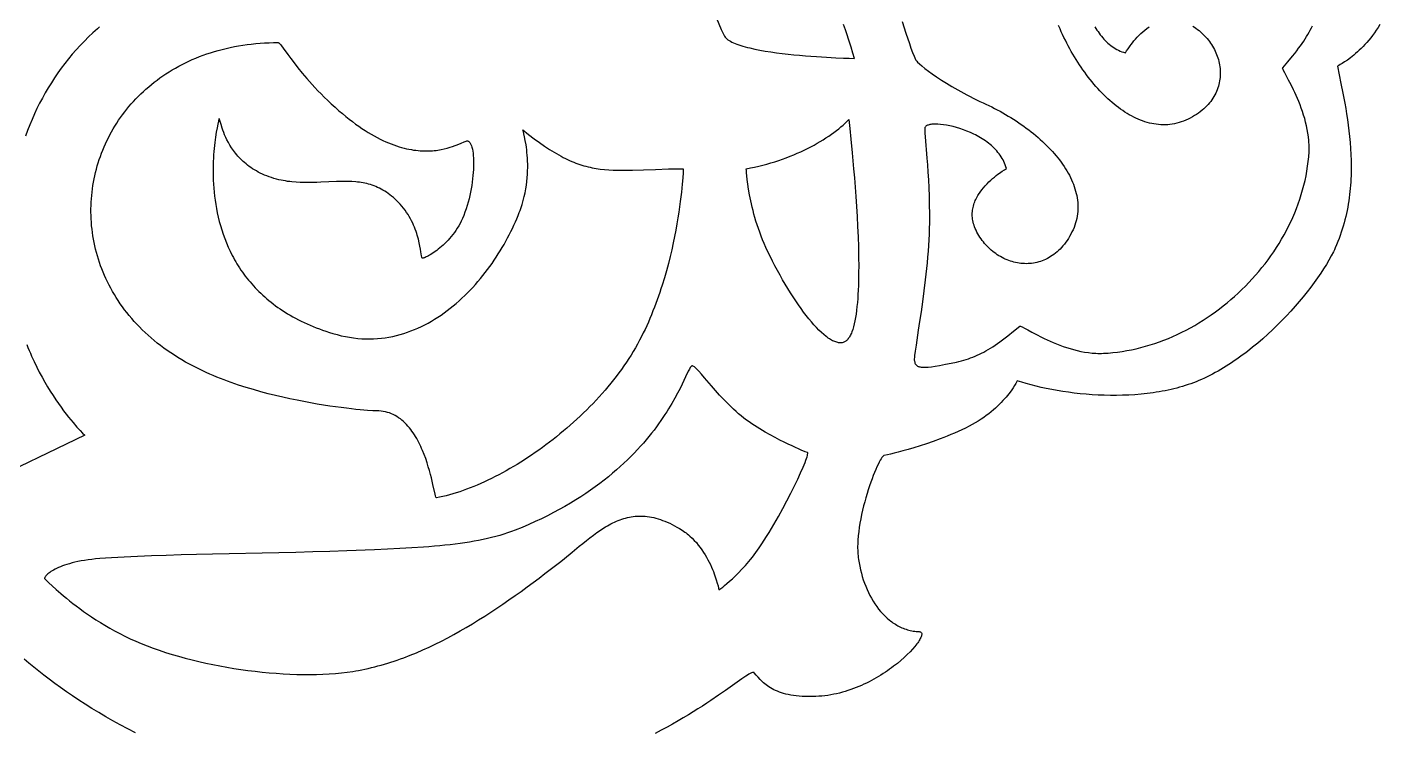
# Model space of a CAD drawing. Extents: x -332 to 348, y -263 to 352.
# Drawn here: x 19.9 to 92.6, y -57.4 to -19.5 of the extents above; entities that cross this region are included whole.
import ezdxf

# ---------------------------------------------------------------- set-up
doc = ezdxf.new("R2010")
doc.units = 0
doc.layers.add('LAYER_1', color=18, linetype='CONTINUOUS')
doc.layers.add('LAYER_2', color=174, linetype='CONTINUOUS')

msp = doc.modelspace()

# ---------------------------------------------------------------- linework, layer by layer
at = {"layer": 'LAYER_1'}
for points in [[(23.825, -19.486), (23.703, -19.591), (23.582, -19.697), (23.463, -19.805), (23.23, -20.024), (23.003, -20.248), (22.781, -20.478), (22.566, -20.712), (22.357, -20.951), (22.153, -21.195), (21.956, -21.444), (21.765, -21.697), (21.58, -21.954), (21.401, -22.216), (21.229, -22.482), (21.062, -22.752), (20.902, -23.026), (20.748, -23.304), (20.6, -23.585), (20.458, -23.87), (20.322, -24.159), (20.193, -24.45), (20.07, -24.745), (19.953, -25.044), (19.842, -25.345)], [(56.959, -19.023), (57.222, -19.622), (57.321, -19.835), (57.363, -19.918), (57.399, -19.984), (57.433, -20.033), (57.474, -20.081), (57.524, -20.127), (57.581, -20.172), (57.645, -20.216), (57.716, -20.259), (57.794, -20.3), (57.879, -20.34), (57.969, -20.379), (58.066, -20.416), (58.168, -20.453), (58.275, -20.488), (58.388, -20.522), (58.505, -20.555), (58.627, -20.587), (58.753, -20.618), (59.017, -20.676), (59.294, -20.73), (59.583, -20.781), (59.881, -20.827), (60.186, -20.87), (60.496, -20.909), (60.809, -20.945), (61.122, -20.978), (61.433, -21.007), (61.74, -21.033), (62.04, -21.057), (62.333, -21.078), (62.883, -21.113), (63.373, -21.139), (63.785, -21.157), (64.101, -21.168), (64.375, -21.176), (64.295, -20.897), (64.198, -20.574), (64.064, -20.15), (63.983, -19.905), (63.894, -19.641), (63.795, -19.36)], [(66.946, -19.194), (67.147, -19.819), (67.33, -20.377), (67.415, -20.627), (67.498, -20.855), (67.578, -21.06), (67.617, -21.153), (67.656, -21.239), (67.671, -21.265), (67.694, -21.296), (67.726, -21.332), (67.765, -21.373), (67.868, -21.469), (68.001, -21.583), (68.161, -21.712), (68.348, -21.854), (68.56, -22.007), (68.794, -22.17), (69.05, -22.339), (69.325, -22.514), (69.618, -22.693), (69.927, -22.873), (70.251, -23.052), (70.417, -23.141), (70.587, -23.228), (70.759, -23.315), (70.934, -23.4), (71.111, -23.484), (71.29, -23.566), (71.444, -23.636), (71.598, -23.709), (71.751, -23.784), (71.903, -23.86), (72.053, -23.939), (72.203, -24.019), (72.351, -24.101), (72.498, -24.185), (72.643, -24.271), (72.786, -24.359), (72.928, -24.448), (73.069, -24.538), (73.207, -24.631), (73.344, -24.725), (73.478, -24.82), (73.611, -24.917), (73.742, -25.015), (73.87, -25.115), (73.996, -25.216), (74.12, -25.318), (74.241, -25.422), (74.36, -25.526), (74.477, -25.632), (74.59, -25.739), (74.701, -25.848), (74.81, -25.957), (74.915, -26.067), (75.017, -26.178), (75.116, -26.291), (75.213, -26.404), (75.306, -26.518), (75.395, -26.632), (75.482, -26.748), (75.564, -26.864), (75.644, -26.981), (75.72, -27.099), (75.792, -27.217), (75.86, -27.336), (75.925, -27.455), (75.985, -27.575), (76.042, -27.696), (76.095, -27.816), (76.143, -27.937), (76.187, -28.059), (76.227, -28.181), (76.263, -28.303), (76.294, -28.425), (76.321, -28.547), (76.343, -28.67), (76.36, -28.792), (76.373, -28.915), (76.38, -29.038), (76.383, -29.161), (76.381, -29.283), (76.373, -29.406), (76.361, -29.528), (76.343, -29.65), (76.32, -29.772), (76.292, -29.894), (76.258, -30.015), (76.219, -30.136), (76.174, -30.257), (76.123, -30.377), (76.066, -30.496), (76.004, -30.617), (75.939, -30.734), (75.872, -30.845), (75.802, -30.952), (75.731, -31.053), (75.657, -31.151), (75.582, -31.243), (75.505, -31.331), (75.426, -31.415), (75.345, -31.494), (75.263, -31.568), (75.179, -31.639), (75.094, -31.704), (75.008, -31.766), (74.92, -31.823), (74.831, -31.876), (74.741, -31.925), (74.651, -31.97), (74.559, -32.01), (74.466, -32.047), (74.373, -32.079), (74.279, -32.108), (74.185, -32.132), (74.09, -32.153), (73.994, -32.17), (73.899, -32.183), (73.803, -32.193), (73.707, -32.198), (73.611, -32.201), (73.514, -32.199), (73.419, -32.194), (73.323, -32.185), (73.227, -32.173), (73.132, -32.158), (73.038, -32.139), (72.943, -32.116), (72.85, -32.091), (72.757, -32.062), (72.665, -32.03), (72.574, -31.995), (72.484, -31.956), (72.395, -31.915), (72.307, -31.87), (72.22, -31.823), (72.135, -31.772), (72.05, -31.719), (71.968, -31.663), (71.887, -31.604), (71.807, -31.542), (71.73, -31.477), (71.654, -31.41), (71.58, -31.34), (71.508, -31.268), (71.438, -31.193), (71.37, -31.115), (71.304, -31.035), (71.241, -30.953), (71.18, -30.868), (71.121, -30.781), (71.066, -30.691), (71.012, -30.6), (70.962, -30.506), (70.914, -30.41), (70.869, -30.312), (70.834, -30.225), (70.803, -30.14), (70.777, -30.055), (70.755, -29.971), (70.738, -29.888), (70.724, -29.805), (70.715, -29.724), (70.71, -29.643), (70.708, -29.563), (70.71, -29.484), (70.715, -29.406), (70.724, -29.329), (70.736, -29.253), (70.751, -29.178), (70.77, -29.104), (70.79, -29.031), (70.814, -28.958), (70.84, -28.887), (70.869, -28.817), (70.9, -28.748), (70.933, -28.68), (70.968, -28.614), (71.005, -28.548), (71.044, -28.484), (71.126, -28.359), (71.214, -28.238), (71.307, -28.123), (71.403, -28.013), (71.501, -27.908), (71.601, -27.809), (71.7, -27.716), (71.799, -27.628), (71.896, -27.547), (71.991, -27.471), (72.081, -27.402), (72.166, -27.34), (72.317, -27.235), (72.435, -27.157), (72.539, -27.092), (72.512, -26.995), (72.481, -26.901), (72.445, -26.809), (72.406, -26.719), (72.362, -26.631), (72.315, -26.546), (72.264, -26.462), (72.209, -26.38), (72.151, -26.3), (72.09, -26.222), (72.026, -26.146), (71.959, -26.072), (71.889, -26), (71.816, -25.93), (71.741, -25.862), (71.664, -25.796), (71.584, -25.732), (71.502, -25.67), (71.419, -25.609), (71.334, -25.551), (71.247, -25.495), (71.159, -25.441), (71.069, -25.389), (70.979, -25.338), (70.887, -25.29), (70.795, -25.244), (70.608, -25.157), (70.42, -25.077), (70.232, -25.006), (70.044, -24.942), (69.859, -24.886), (69.677, -24.838), (69.499, -24.797), (69.327, -24.764), (69.162, -24.738), (69.006, -24.72), (68.858, -24.71), (68.721, -24.707), (68.596, -24.712), (68.538, -24.717), (68.484, -24.724), (68.433, -24.733), (68.385, -24.743), (68.342, -24.756), (68.302, -24.77), (68.267, -24.787), (68.236, -24.805), (68.21, -24.825), (68.188, -24.846), (68.17, -24.87), (68.158, -24.896), (68.153, -24.917), (68.151, -24.95), (68.153, -25.053), (68.162, -25.201), (68.176, -25.393), (68.272, -26.531), (68.299, -26.894), (68.326, -27.284), (68.35, -27.697), (68.372, -28.131), (68.389, -28.582), (68.401, -29.048), (68.407, -29.527), (68.407, -29.77), (68.405, -30.015), (68.399, -30.314), (68.389, -30.616), (68.374, -30.922), (68.356, -31.229), (68.334, -31.538), (68.31, -31.847), (68.282, -32.156), (68.252, -32.464), (68.219, -32.77), (68.185, -33.073), (68.112, -33.668), (68.035, -34.243), (67.957, -34.79), (67.881, -35.304), (67.808, -35.777), (67.685, -36.578), (67.639, -36.892), (67.607, -37.141), (67.597, -37.238), (67.592, -37.317), (67.591, -37.375), (67.596, -37.414), (67.617, -37.5), (67.63, -37.542), (67.648, -37.583), (67.671, -37.622), (67.686, -37.64), (67.704, -37.657), (67.724, -37.673), (67.747, -37.689), (67.773, -37.703), (67.802, -37.716), (67.835, -37.727), (67.873, -37.737), (67.914, -37.746), (67.96, -37.752), (68.01, -37.757), (68.066, -37.761), (68.126, -37.762), (68.192, -37.761), (68.342, -37.752), (68.517, -37.734), (68.719, -37.706), (68.95, -37.667), (69.275, -37.605), (69.577, -37.545), (69.859, -37.482), (69.994, -37.449), (70.125, -37.416), (70.252, -37.38), (70.377, -37.343), (70.499, -37.304), (70.62, -37.262), (70.739, -37.219), (70.856, -37.172), (70.973, -37.122), (71.09, -37.069), (71.206, -37.012), (71.324, -36.951), (71.442, -36.887), (71.562, -36.818), (71.683, -36.744), (71.807, -36.665), (71.933, -36.581), (72.062, -36.492), (72.195, -36.397), (72.332, -36.297), (72.473, -36.19), (72.619, -36.076), (72.927, -35.829), (73.259, -35.552), (73.264, -35.55), (73.273, -35.55), (73.3, -35.557), (73.339, -35.573), (73.389, -35.598), (73.522, -35.668), (73.696, -35.763), (73.907, -35.878), (74.152, -36.008), (74.428, -36.148), (74.577, -36.22), (74.732, -36.293), (74.893, -36.365), (75.06, -36.437), (75.232, -36.507), (75.409, -36.576), (75.59, -36.642), (75.775, -36.704), (75.963, -36.763), (76.155, -36.818), (76.349, -36.867), (76.546, -36.91), (76.744, -36.948), (76.944, -36.978), (77.145, -37), (77.246, -37.008), (77.347, -37.014), (77.448, -37.018), (77.549, -37.02), (77.649, -37.019), (77.75, -37.016), (78.005, -37), (78.259, -36.979), (78.513, -36.95), (78.766, -36.914), (79.019, -36.872), (79.271, -36.824), (79.522, -36.769), (79.772, -36.707), (80.021, -36.64), (80.269, -36.566), (80.515, -36.486), (80.761, -36.401), (81.004, -36.309), (81.246, -36.212), (81.486, -36.109), (81.725, -36.001), (81.961, -35.887), (82.196, -35.768), (82.428, -35.643), (82.658, -35.514), (82.885, -35.379), (83.11, -35.24), (83.332, -35.095), (83.552, -34.946), (83.768, -34.792), (83.982, -34.634), (84.193, -34.471), (84.4, -34.304), (84.604, -34.132), (84.805, -33.956), (85.002, -33.777), (85.196, -33.593), (85.386, -33.405), (85.571, -33.214), (85.753, -33.019), (85.931, -32.82), (86.105, -32.618), (86.274, -32.412), (86.439, -32.204), (86.6, -31.991), (86.755, -31.776), (86.906, -31.558), (87.053, -31.337), (87.194, -31.113), (87.33, -30.887), (87.461, -30.657), (87.586, -30.426), (87.706, -30.192), (87.821, -29.955), (87.93, -29.716), (88.033, -29.476), (88.131, -29.233), (88.222, -28.988), (88.307, -28.742), (88.386, -28.493), (88.459, -28.243), (88.526, -27.992), (88.585, -27.739), (88.639, -27.485), (88.685, -27.229), (88.725, -26.972), (88.757, -26.715), (88.783, -26.456), (88.801, -26.196), (88.805, -26.096), (88.807, -25.995), (88.807, -25.894), (88.804, -25.793), (88.799, -25.692), (88.792, -25.591), (88.772, -25.39), (88.744, -25.19), (88.709, -24.991), (88.667, -24.794), (88.62, -24.599), (88.568, -24.407), (88.511, -24.218), (88.45, -24.032), (88.386, -23.85), (88.32, -23.673), (88.251, -23.5), (88.181, -23.333), (88.111, -23.171), (88.04, -23.015), (87.969, -22.866), (87.833, -22.588), (87.705, -22.341), (87.593, -22.128), (87.499, -21.954), (87.431, -21.82), (87.407, -21.769), (87.391, -21.73), (87.384, -21.703), (87.384, -21.695), (87.387, -21.689), (87.667, -21.36), (87.917, -21.055), (88.033, -20.911), (88.141, -20.771), (88.243, -20.635), (88.34, -20.503), (88.43, -20.375), (88.516, -20.249), (88.596, -20.127), (88.671, -20.006), (88.741, -19.887), (88.807, -19.77), (88.869, -19.653), (88.927, -19.537), (88.981, -19.421)], [(82.55, -19.443), (82.639, -19.5), (82.725, -19.56), (82.809, -19.621), (82.891, -19.686), (82.97, -19.752), (83.047, -19.821), (83.121, -19.892), (83.193, -19.965), (83.262, -20.039), (83.329, -20.116), (83.392, -20.194), (83.453, -20.275), (83.511, -20.356), (83.567, -20.439), (83.619, -20.524), (83.669, -20.61), (83.715, -20.697), (83.759, -20.786), (83.799, -20.875), (83.837, -20.966), (83.871, -21.058), (83.902, -21.15), (83.93, -21.243), (83.954, -21.337), (83.976, -21.431), (83.994, -21.526), (84.008, -21.621), (84.019, -21.717), (84.027, -21.813), (84.031, -21.909), (84.031, -22.005), (84.028, -22.101), (84.021, -22.197), (84.011, -22.292), (83.997, -22.388), (83.979, -22.483), (83.957, -22.578), (83.931, -22.672), (83.902, -22.766), (83.868, -22.859), (83.831, -22.951), (83.789, -23.042), (83.743, -23.132), (83.694, -23.222), (83.64, -23.31), (83.582, -23.397), (83.519, -23.483), (83.452, -23.567), (83.381, -23.65), (83.306, -23.731), (83.226, -23.811), (83.142, -23.889), (83.053, -23.965), (82.959, -24.04), (82.861, -24.112), (82.759, -24.182), (82.651, -24.251), (82.539, -24.317), (82.422, -24.38), (82.301, -24.442), (82.18, -24.497), (82.06, -24.546), (81.939, -24.59), (81.817, -24.628), (81.696, -24.661), (81.574, -24.688), (81.451, -24.709), (81.329, -24.726), (81.207, -24.737), (81.084, -24.743), (80.961, -24.744), (80.839, -24.74), (80.716, -24.731), (80.594, -24.717), (80.471, -24.698), (80.349, -24.675), (80.227, -24.647), (80.105, -24.614), (79.983, -24.577), (79.862, -24.536), (79.741, -24.49), (79.62, -24.441), (79.5, -24.387), (79.38, -24.329), (79.261, -24.267), (79.143, -24.201), (79.024, -24.131), (78.907, -24.058), (78.79, -23.981), (78.674, -23.9), (78.559, -23.816), (78.444, -23.728), (78.33, -23.637), (78.217, -23.543), (78.105, -23.446), (77.994, -23.345), (77.884, -23.242), (77.775, -23.135), (77.667, -23.026), (77.56, -22.914), (77.454, -22.799), (77.349, -22.681), (77.246, -22.561), (77.144, -22.439), (77.043, -22.314), (76.943, -22.187), (76.845, -22.057), (76.748, -21.925), (76.653, -21.792), (76.559, -21.656), (76.467, -21.518), (76.376, -21.379), (76.287, -21.238), (76.199, -21.095), (76.113, -20.95), (76.029, -20.804), (75.947, -20.656), (75.866, -20.507), (75.787, -20.357), (75.711, -20.206), (75.636, -20.053), (75.563, -19.9), (75.492, -19.745), (75.423, -19.59), (75.343, -19.41)], [(77.299, -19.479), (77.352, -19.568), (77.408, -19.655), (77.465, -19.741), (77.524, -19.825), (77.585, -19.907), (77.648, -19.988), (77.714, -20.066), (77.781, -20.141), (77.85, -20.215), (77.921, -20.286), (77.994, -20.354), (78.07, -20.419), (78.147, -20.481), (78.226, -20.54), (78.308, -20.595), (78.391, -20.647), (78.476, -20.695), (78.564, -20.74), (78.654, -20.781), (78.745, -20.817), (78.839, -20.849), (78.934, -20.877), (79.001, -20.774), (79.08, -20.657), (79.186, -20.507), (79.25, -20.422), (79.32, -20.333), (79.396, -20.24), (79.479, -20.143), (79.567, -20.045), (79.662, -19.947), (79.762, -19.848), (79.868, -19.751), (79.979, -19.657), (80.095, -19.565), (80.217, -19.479)], [(19.912, -36.543), (19.973, -36.702), (20.036, -36.858), (20.101, -37.013), (20.166, -37.165), (20.301, -37.463), (20.441, -37.752), (20.583, -38.032), (20.728, -38.303), (20.876, -38.564), (21.024, -38.814), (21.172, -39.055), (21.32, -39.286), (21.467, -39.506), (21.611, -39.715), (21.753, -39.913), (21.891, -40.1), (22.025, -40.276), (22.154, -40.44), (22.277, -40.592), (22.394, -40.732), (22.603, -40.975), (22.777, -41.167), (22.909, -41.306), (23.022, -41.419), (17.519, -44.054)]]:
    msp.add_lwpolyline(points, dxfattribs=at)
for points in [[(55.182, -27.105), (55.171, -27.323), (55.153, -27.583), (55.124, -27.932), (55.081, -28.363), (55.054, -28.606), (55.022, -28.867), (54.985, -29.144), (54.943, -29.436), (54.895, -29.742), (54.842, -30.061), (54.782, -30.393), (54.716, -30.735), (54.644, -31.088), (54.564, -31.449), (54.477, -31.819), (54.382, -32.196), (54.279, -32.578), (54.168, -32.966), (54.048, -33.357), (53.984, -33.554), (53.918, -33.751), (53.85, -33.949), (53.78, -34.147), (53.707, -34.345), (53.632, -34.544), (53.554, -34.742), (53.474, -34.94), (53.391, -35.138), (53.305, -35.335), (53.217, -35.532), (53.126, -35.728), (53.032, -35.924), (52.936, -36.118), (52.833, -36.317), (52.725, -36.516), (52.613, -36.714), (52.497, -36.91), (52.377, -37.106), (52.254, -37.301), (52.126, -37.494), (51.994, -37.686), (51.859, -37.877), (51.721, -38.067), (51.579, -38.255), (51.433, -38.441), (51.285, -38.627), (51.133, -38.81), (50.979, -38.992), (50.821, -39.173), (50.661, -39.351), (50.498, -39.528), (50.332, -39.703), (50.164, -39.877), (49.994, -40.048), (49.821, -40.217), (49.646, -40.384), (49.47, -40.549), (49.291, -40.712), (49.11, -40.873), (48.928, -41.031), (48.744, -41.187), (48.558, -41.341), (48.371, -41.492), (48.183, -41.641), (47.994, -41.787), (47.803, -41.931), (47.611, -42.071), (47.419, -42.21), (47.226, -42.345), (47.032, -42.478), (46.837, -42.607), (46.642, -42.734), (46.447, -42.858), (46.251, -42.978), (46.055, -43.096), (45.859, -43.21), (45.663, -43.321), (45.467, -43.429), (45.272, -43.534), (45.077, -43.635), (44.882, -43.732), (44.688, -43.827), (44.495, -43.917), (44.302, -44.004), (44.11, -44.088), (43.92, -44.167), (43.73, -44.243), (43.541, -44.315), (43.354, -44.383), (43.168, -44.447), (42.984, -44.507), (42.801, -44.563), (42.62, -44.615), (42.441, -44.663), (42.264, -44.707), (42.089, -44.746), (41.916, -44.781), (41.909, -44.779), (41.902, -44.77), (41.886, -44.733), (41.869, -44.671), (41.848, -44.588), (41.732, -44.061), (41.648, -43.708), (41.599, -43.515), (41.543, -43.313), (41.482, -43.104), (41.415, -42.89), (41.341, -42.672), (41.26, -42.452), (41.171, -42.233), (41.124, -42.123), (41.075, -42.015), (41.024, -41.907), (40.971, -41.8), (40.915, -41.695), (40.858, -41.591), (40.798, -41.488), (40.736, -41.388), (40.671, -41.29), (40.605, -41.194), (40.535, -41.101), (40.464, -41.01), (40.39, -40.923), (40.313, -40.839), (40.234, -40.758), (40.152, -40.68), (40.067, -40.607), (39.98, -40.538), (39.89, -40.473), (39.797, -40.413), (39.701, -40.357), (39.602, -40.306), (39.501, -40.26), (39.396, -40.22), (39.288, -40.186), (39.177, -40.157), (39.063, -40.134), (38.946, -40.118), (38.826, -40.107), (38.702, -40.104), (38.62, -40.103), (38.51, -40.098), (38.214, -40.079), (37.823, -40.046), (37.595, -40.024), (37.348, -39.997), (37.082, -39.966), (36.798, -39.931), (36.498, -39.891), (36.183, -39.845), (35.855, -39.795), (35.514, -39.739), (35.162, -39.678), (34.8, -39.611), (34.429, -39.538), (34.05, -39.459), (33.665, -39.373), (33.275, -39.282), (32.881, -39.183), (32.485, -39.077), (32.087, -38.965), (31.689, -38.845), (31.293, -38.718), (31.095, -38.651), (30.898, -38.583), (30.702, -38.512), (30.507, -38.44), (30.314, -38.365), (30.121, -38.289), (29.93, -38.21), (29.741, -38.13), (29.554, -38.047), (29.368, -37.962), (29.185, -37.875), (29.004, -37.786), (28.825, -37.694), (28.649, -37.6), (28.44, -37.484), (28.235, -37.365), (28.034, -37.244), (27.838, -37.119), (27.647, -36.993), (27.459, -36.864), (27.276, -36.732), (27.098, -36.598), (26.923, -36.462), (26.753, -36.324), (26.588, -36.183), (26.426, -36.041), (26.269, -35.896), (26.117, -35.749), (25.968, -35.601), (25.824, -35.45), (25.684, -35.298), (25.549, -35.144), (25.417, -34.988), (25.29, -34.831), (25.167, -34.672), (25.048, -34.511), (24.933, -34.349), (24.823, -34.185), (24.716, -34.02), (24.614, -33.854), (24.516, -33.687), (24.422, -33.518), (24.332, -33.348), (24.246, -33.178), (24.164, -33.006), (24.086, -32.833), (24.012, -32.659), (23.942, -32.484), (23.877, -32.309), (23.815, -32.133), (23.757, -31.956), (23.703, -31.778), (23.653, -31.6), (23.607, -31.421), (23.565, -31.242), (23.527, -31.063), (23.493, -30.883), (23.463, -30.703), (23.436, -30.522), (23.414, -30.342), (23.395, -30.161), (23.38, -29.98), (23.369, -29.8), (23.362, -29.619), (23.358, -29.438), (23.358, -29.258), (23.362, -29.078), (23.37, -28.898), (23.382, -28.718), (23.397, -28.539), (23.416, -28.36), (23.439, -28.182), (23.465, -28.004), (23.495, -27.827), (23.529, -27.65), (23.566, -27.475), (23.607, -27.3), (23.652, -27.126), (23.7, -26.952), (23.752, -26.78), (23.807, -26.609), (23.866, -26.439), (23.928, -26.27), (23.994, -26.102), (24.064, -25.935), (24.137, -25.77), (24.214, -25.606), (24.294, -25.443), (24.377, -25.282), (24.464, -25.123), (24.555, -24.965), (24.648, -24.808), (24.746, -24.653), (24.846, -24.501), (24.95, -24.349), (25.058, -24.2), (25.169, -24.053), (25.283, -23.907), (25.4, -23.764), (25.521, -23.623), (25.645, -23.484), (25.773, -23.347), (25.904, -23.212), (26.038, -23.08), (26.175, -22.95), (26.315, -22.822), (26.459, -22.697), (26.606, -22.575), (26.756, -22.455), (26.91, -22.338), (27.066, -22.223), (27.226, -22.112), (27.389, -22.003), (27.555, -21.897), (27.724, -21.794), (27.896, -21.693), (28.071, -21.596), (28.25, -21.502), (28.431, -21.412), (28.616, -21.324), (28.803, -21.24), (28.994, -21.159), (29.187, -21.081), (29.384, -21.007), (29.584, -20.937), (29.786, -20.87), (29.992, -20.806), (30.2, -20.747), (30.412, -20.691), (30.626, -20.639), (30.844, -20.59), (31.064, -20.546), (31.287, -20.505), (31.513, -20.469), (31.742, -20.437), (31.973, -20.408), (32.208, -20.384), (32.445, -20.364), (32.685, -20.349), (32.928, -20.338), (33.174, -20.331), (33.422, -20.329), (33.432, -20.33), (33.442, -20.334), (33.466, -20.348), (33.493, -20.372), (33.524, -20.405), (33.56, -20.447), (33.6, -20.497), (33.693, -20.622), (33.939, -20.965), (34.095, -21.178), (34.273, -21.417), (34.475, -21.678), (34.703, -21.961), (34.827, -22.109), (34.958, -22.262), (35.096, -22.42), (35.241, -22.581), (35.393, -22.746), (35.553, -22.915), (35.721, -23.087), (35.896, -23.261), (36.08, -23.439), (36.271, -23.619), (36.471, -23.801), (36.679, -23.986), (36.864, -24.143), (37.045, -24.294), (37.225, -24.437), (37.402, -24.573), (37.577, -24.702), (37.749, -24.825), (37.919, -24.941), (38.087, -25.05), (38.253, -25.153), (38.416, -25.251), (38.576, -25.342), (38.734, -25.427), (38.89, -25.507), (39.044, -25.581), (39.195, -25.65), (39.343, -25.714), (39.49, -25.772), (39.633, -25.826), (39.775, -25.875), (39.914, -25.919), (40.05, -25.959), (40.184, -25.994), (40.316, -26.026), (40.445, -26.053), (40.572, -26.077), (40.696, -26.097), (40.817, -26.113), (40.937, -26.126), (41.053, -26.136), (41.168, -26.143), (41.279, -26.146), (41.389, -26.147), (41.495, -26.146), (41.599, -26.141), (41.701, -26.135), (41.8, -26.126), (41.897, -26.116), (41.991, -26.103), (42.171, -26.073), (42.341, -26.037), (42.501, -25.997), (42.651, -25.953), (42.79, -25.908), (42.918, -25.862), (43.036, -25.816), (43.241, -25.73), (43.403, -25.66), (43.467, -25.634), (43.522, -25.616), (43.546, -25.611), (43.57, -25.61), (43.593, -25.612), (43.616, -25.618), (43.637, -25.628), (43.658, -25.642), (43.679, -25.658), (43.698, -25.679), (43.717, -25.702), (43.734, -25.729), (43.751, -25.759), (43.768, -25.792), (43.798, -25.867), (43.824, -25.953), (43.848, -26.05), (43.868, -26.157), (43.884, -26.274), (43.897, -26.399), (43.906, -26.533), (43.912, -26.674), (43.914, -26.822), (43.912, -26.976), (43.906, -27.136), (43.896, -27.301), (43.883, -27.47), (43.865, -27.643), (43.843, -27.819), (43.817, -27.998), (43.787, -28.178), (43.753, -28.36), (43.714, -28.542), (43.671, -28.724), (43.623, -28.905), (43.571, -29.085), (43.514, -29.263), (43.453, -29.439), (43.387, -29.611), (43.316, -29.779), (43.253, -29.914), (43.186, -30.046), (43.115, -30.173), (43.04, -30.296), (42.963, -30.414), (42.882, -30.528), (42.799, -30.638), (42.715, -30.744), (42.629, -30.845), (42.541, -30.941), (42.453, -31.034), (42.365, -31.121), (42.277, -31.205), (42.189, -31.283), (42.102, -31.358), (42.017, -31.427), (41.933, -31.492), (41.851, -31.552), (41.772, -31.608), (41.696, -31.659), (41.623, -31.705), (41.553, -31.746), (41.488, -31.783), (41.427, -31.815), (41.371, -31.842), (41.321, -31.864), (41.276, -31.881), (41.237, -31.893), (41.204, -31.901), (41.179, -31.903), (41.161, -31.9), (41.154, -31.897), (41.15, -31.893), (41.141, -31.875), (41.133, -31.85), (41.117, -31.778), (41.081, -31.559), (41.057, -31.416), (41.028, -31.255), (40.992, -31.077), (40.947, -30.884), (40.92, -30.783), (40.891, -30.679), (40.858, -30.573), (40.823, -30.465), (40.783, -30.355), (40.74, -30.244), (40.694, -30.131), (40.643, -30.018), (40.587, -29.903), (40.528, -29.789), (40.463, -29.674), (40.394, -29.559), (40.319, -29.446), (40.239, -29.332), (40.154, -29.22), (40.062, -29.11), (39.972, -29.007), (39.881, -28.91), (39.79, -28.818), (39.698, -28.73), (39.606, -28.648), (39.513, -28.57), (39.421, -28.497), (39.327, -28.428), (39.234, -28.364), (39.14, -28.304), (39.046, -28.248), (38.951, -28.195), (38.856, -28.147), (38.76, -28.102), (38.664, -28.061), (38.568, -28.024), (38.471, -27.989), (38.374, -27.958), (38.277, -27.93), (38.179, -27.904), (38.081, -27.882), (37.982, -27.862), (37.883, -27.845), (37.783, -27.83), (37.684, -27.817), (37.583, -27.806), (37.382, -27.791), (37.178, -27.782), (36.973, -27.78), (36.766, -27.782), (36.558, -27.788), (36.136, -27.807), (35.708, -27.829), (35.491, -27.839), (35.272, -27.846), (35.052, -27.85), (34.83, -27.849), (34.606, -27.842), (34.38, -27.829), (34.153, -27.809), (34.039, -27.795), (33.924, -27.78), (33.808, -27.761), (33.693, -27.741), (33.577, -27.717), (33.46, -27.691), (33.32, -27.656), (33.185, -27.618), (33.053, -27.577), (32.926, -27.533), (32.803, -27.487), (32.683, -27.439), (32.568, -27.388), (32.456, -27.334), (32.348, -27.279), (32.244, -27.222), (32.143, -27.162), (32.045, -27.101), (31.952, -27.039), (31.861, -26.975), (31.774, -26.909), (31.69, -26.842), (31.61, -26.774), (31.532, -26.705), (31.458, -26.635), (31.386, -26.564), (31.318, -26.493), (31.252, -26.421), (31.189, -26.348), (31.129, -26.275), (31.072, -26.202), (31.017, -26.129), (30.915, -25.983), (30.823, -25.837), (30.74, -25.694), (30.666, -25.553), (30.6, -25.416), (30.541, -25.284), (30.49, -25.158), (30.445, -25.038), (30.406, -24.926), (30.345, -24.729), (30.271, -24.466), (30.261, -24.434), (30.252, -24.417), (30.248, -24.414), (30.244, -24.415), (30.237, -24.431), (30.207, -24.555), (30.171, -24.716), (30.131, -24.913), (30.09, -25.144), (30.049, -25.406), (30.011, -25.698), (29.993, -25.853), (29.977, -26.015), (29.962, -26.184), (29.95, -26.358), (29.939, -26.537), (29.93, -26.722), (29.925, -26.912), (29.922, -27.106), (29.922, -27.305), (29.925, -27.508), (29.932, -27.715), (29.943, -27.925), (29.958, -28.139), (29.977, -28.355), (30.001, -28.574), (30.029, -28.796), (30.063, -29.019), (30.102, -29.245), (30.146, -29.472), (30.197, -29.7), (30.253, -29.929), (30.316, -30.159), (30.385, -30.389), (30.461, -30.62), (30.544, -30.85), (30.634, -31.079), (30.732, -31.308), (30.838, -31.536), (30.951, -31.763), (31.011, -31.875), (31.073, -31.988), (31.137, -32.099), (31.204, -32.211), (31.272, -32.321), (31.343, -32.432), (31.416, -32.541), (31.491, -32.65), (31.569, -32.758), (31.649, -32.866), (31.731, -32.972), (31.816, -33.078), (31.903, -33.183), (31.993, -33.287), (32.085, -33.391), (32.179, -33.493), (32.277, -33.594), (32.377, -33.695), (32.479, -33.794), (32.584, -33.892), (32.692, -33.989), (32.802, -34.085), (32.916, -34.18), (33.032, -34.273), (33.151, -34.366), (33.272, -34.457), (33.397, -34.546), (33.524, -34.635), (33.655, -34.721), (33.788, -34.807), (33.925, -34.891), (34.064, -34.973), (34.207, -35.054), (34.352, -35.133), (34.501, -35.211), (34.653, -35.287), (34.808, -35.361), (34.966, -35.434), (35.127, -35.505), (35.292, -35.574), (35.46, -35.641), (35.632, -35.707), (35.806, -35.77), (35.985, -35.831), (36.166, -35.891), (36.351, -35.949), (36.578, -36.013), (36.803, -36.069), (37.027, -36.117), (37.249, -36.157), (37.469, -36.189), (37.688, -36.213), (37.905, -36.229), (38.119, -36.238), (38.333, -36.24), (38.544, -36.234), (38.753, -36.222), (38.961, -36.202), (39.167, -36.176), (39.37, -36.143), (39.572, -36.104), (39.771, -36.058), (39.969, -36.006), (40.164, -35.948), (40.358, -35.885), (40.549, -35.816), (40.738, -35.741), (40.925, -35.661), (41.109, -35.575), (41.292, -35.485), (41.472, -35.39), (41.649, -35.289), (41.824, -35.185), (41.997, -35.076), (42.168, -34.962), (42.336, -34.844), (42.501, -34.723), (42.664, -34.597), (42.825, -34.468), (42.983, -34.335), (43.138, -34.199), (43.291, -34.059), (43.441, -33.917), (43.588, -33.771), (43.732, -33.623), (43.874, -33.472), (44.013, -33.319), (44.149, -33.163), (44.283, -33.005), (44.413, -32.845), (44.541, -32.683), (44.666, -32.519), (44.787, -32.354), (44.906, -32.187), (45.021, -32.02), (45.134, -31.851), (45.244, -31.681), (45.35, -31.51), (45.453, -31.338), (45.553, -31.166), (45.65, -30.994), (45.744, -30.821), (45.834, -30.648), (45.921, -30.476), (46.005, -30.304), (46.085, -30.132), (46.162, -29.96), (46.235, -29.789), (46.305, -29.62), (46.372, -29.451), (46.412, -29.343), (46.45, -29.235), (46.52, -29.022), (46.581, -28.809), (46.634, -28.599), (46.68, -28.392), (46.718, -28.187), (46.75, -27.985), (46.775, -27.787), (46.795, -27.593), (46.808, -27.403), (46.817, -27.218), (46.821, -27.037), (46.821, -26.862), (46.817, -26.693), (46.809, -26.529), (46.798, -26.372), (46.785, -26.222), (46.77, -26.079), (46.753, -25.943), (46.734, -25.815), (46.695, -25.584), (46.655, -25.389), (46.619, -25.232), (46.589, -25.116), (46.56, -25.02), (46.873, -25.264), (47.172, -25.49), (47.458, -25.697), (47.731, -25.888), (47.994, -26.061), (48.122, -26.142), (48.247, -26.219), (48.371, -26.293), (48.492, -26.362), (48.612, -26.428), (48.729, -26.491), (48.846, -26.55), (48.961, -26.606), (49.074, -26.658), (49.187, -26.708), (49.298, -26.754), (49.409, -26.798), (49.519, -26.838), (49.628, -26.876), (49.737, -26.911), (49.846, -26.943), (49.954, -26.973), (50.063, -27), (50.171, -27.026), (50.28, -27.048), (50.39, -27.069), (50.5, -27.087), (50.611, -27.104), (50.722, -27.119), (50.949, -27.142), (51.18, -27.16), (51.418, -27.171), (51.663, -27.177), (51.917, -27.179), (52.181, -27.177), (52.456, -27.172), (53.042, -27.155), (53.686, -27.135), (54.396, -27.116), (54.779, -27.109)], [(64.068, -24.459), (64.124, -24.948), (64.184, -25.511), (64.256, -26.243), (64.335, -27.111), (64.375, -27.586), (64.415, -28.084), (64.452, -28.599), (64.488, -29.128), (64.52, -29.667), (64.548, -30.212), (64.571, -30.759), (64.589, -31.303), (64.601, -31.841), (64.605, -32.369), (64.604, -32.627), (64.601, -32.882), (64.596, -33.132), (64.589, -33.377), (64.579, -33.616), (64.567, -33.849), (64.552, -34.076), (64.535, -34.295), (64.514, -34.507), (64.491, -34.71), (64.465, -34.905), (64.436, -35.091), (64.403, -35.267), (64.367, -35.432), (64.328, -35.588), (64.286, -35.732), (64.24, -35.864), (64.215, -35.925), (64.19, -35.984), (64.163, -36.039), (64.136, -36.091), (64.108, -36.14), (64.079, -36.185), (64.048, -36.227), (64.017, -36.266), (63.985, -36.301), (63.951, -36.332), (63.917, -36.36), (63.882, -36.383), (63.845, -36.403), (63.807, -36.42), (63.764, -36.434), (63.719, -36.444), (63.673, -36.45), (63.626, -36.452), (63.577, -36.45), (63.528, -36.445), (63.477, -36.436), (63.425, -36.423), (63.372, -36.407), (63.318, -36.387), (63.263, -36.363), (63.207, -36.337), (63.15, -36.306), (63.092, -36.273), (63.033, -36.236), (62.973, -36.196), (62.913, -36.153), (62.852, -36.107), (62.727, -36.005), (62.599, -35.891), (62.469, -35.766), (62.337, -35.63), (62.203, -35.484), (62.066, -35.327), (61.928, -35.161), (61.789, -34.985), (61.649, -34.801), (61.508, -34.608), (61.367, -34.408), (61.225, -34.2), (61.083, -33.984), (60.941, -33.762), (60.8, -33.534), (60.659, -33.3), (60.519, -33.061), (60.381, -32.817), (60.244, -32.568), (60.108, -32.315), (59.975, -32.059), (59.843, -31.799), (59.715, -31.536), (59.618, -31.331), (59.527, -31.126), (59.442, -30.921), (59.361, -30.718), (59.286, -30.515), (59.215, -30.315), (59.15, -30.116), (59.088, -29.92), (59.031, -29.728), (58.979, -29.538), (58.93, -29.353), (58.885, -29.171), (58.844, -28.995), (58.807, -28.824), (58.773, -28.658), (58.742, -28.498), (58.69, -28.198), (58.649, -27.927), (58.618, -27.689), (58.595, -27.486), (58.579, -27.322), (58.57, -27.201), (58.564, -27.101), (58.79, -27.059), (59.014, -27.014), (59.236, -26.964), (59.455, -26.91), (59.673, -26.852), (59.887, -26.791), (60.099, -26.726), (60.308, -26.658), (60.515, -26.587), (60.718, -26.513), (60.917, -26.436), (61.113, -26.356), (61.306, -26.274), (61.494, -26.19), (61.679, -26.103), (61.86, -26.014), (62.036, -25.924), (62.208, -25.832), (62.376, -25.738), (62.539, -25.643), (62.696, -25.547), (62.849, -25.45), (62.997, -25.352), (63.139, -25.253), (63.276, -25.154), (63.408, -25.054), (63.533, -24.955), (63.653, -24.855), (63.766, -24.755), (63.873, -24.656), (63.974, -24.557)], [(57.097, -49.721), (57.15, -49.682), (57.299, -49.568), (57.404, -49.483), (57.527, -49.381), (57.665, -49.261), (57.817, -49.124), (57.98, -48.97), (58.153, -48.8), (58.332, -48.614), (58.517, -48.412), (58.61, -48.305), (58.705, -48.194), (58.799, -48.08), (58.893, -47.962), (58.987, -47.84), (59.081, -47.715), (59.173, -47.586), (59.265, -47.454), (59.398, -47.255), (59.53, -47.052), (59.661, -46.846), (59.791, -46.636), (59.919, -46.425), (60.046, -46.211), (60.17, -45.997), (60.293, -45.782), (60.53, -45.355), (60.754, -44.935), (60.964, -44.528), (61.157, -44.139), (61.332, -43.773), (61.486, -43.437), (61.617, -43.136), (61.673, -43), (61.723, -42.875), (61.766, -42.761), (61.801, -42.659), (61.83, -42.57), (61.851, -42.495), (61.864, -42.433), (61.868, -42.387), (61.868, -42.369), (61.865, -42.356), (61.86, -42.346), (61.853, -42.341), (61.739, -42.298), (61.52, -42.21), (61.375, -42.149), (61.209, -42.077), (61.023, -41.993), (60.818, -41.898), (60.597, -41.791), (60.361, -41.672), (60.112, -41.541), (59.851, -41.398), (59.58, -41.242), (59.301, -41.075), (59.015, -40.894), (58.87, -40.8), (58.724, -40.702), (58.579, -40.599), (58.435, -40.492), (58.294, -40.38), (58.155, -40.264), (58.018, -40.144), (57.883, -40.022), (57.751, -39.897), (57.622, -39.771), (57.495, -39.643), (57.372, -39.515), (57.134, -39.259), (56.909, -39.007), (56.699, -38.765), (56.324, -38.324), (56.161, -38.136), (56.017, -37.974), (55.952, -37.905), (55.891, -37.844), (55.836, -37.792), (55.786, -37.75), (55.741, -37.718), (55.701, -37.697), (55.684, -37.69), (55.667, -37.687), (55.652, -37.686), (55.639, -37.689), (55.621, -37.698), (55.602, -37.715), (55.582, -37.74), (55.56, -37.772), (55.51, -37.858), (55.452, -37.972), (55.309, -38.276), (55.12, -38.674), (55.006, -38.904), (54.877, -39.153), (54.732, -39.419), (54.571, -39.702), (54.484, -39.849), (54.392, -39.999), (54.295, -40.153), (54.194, -40.31), (54.088, -40.469), (53.976, -40.632), (53.859, -40.797), (53.737, -40.964), (53.609, -41.134), (53.475, -41.306), (53.336, -41.48), (53.191, -41.655), (53.039, -41.832), (52.882, -42.01), (52.718, -42.189), (52.547, -42.369), (52.37, -42.55), (52.186, -42.732), (51.995, -42.914), (51.797, -43.096), (51.592, -43.278), (51.38, -43.461), (51.16, -43.642), (50.933, -43.824), (50.698, -44.005), (50.455, -44.184), (50.204, -44.363), (49.945, -44.541), (49.677, -44.717), (49.401, -44.892), (49.117, -45.065), (48.824, -45.236), (48.522, -45.405), (48.212, -45.572), (47.892, -45.736), (47.563, -45.898), (47.224, -46.056), (46.876, -46.212), (46.519, -46.365), (46.151, -46.514), (45.951, -46.591), (45.746, -46.663), (45.536, -46.732), (45.323, -46.796), (45.105, -46.857), (44.882, -46.915), (44.655, -46.969), (44.423, -47.019), (44.186, -47.067), (43.944, -47.111), (43.696, -47.153), (43.444, -47.192), (43.186, -47.228), (42.923, -47.262), (42.654, -47.294), (42.379, -47.323), (42.098, -47.351), (41.812, -47.376), (41.519, -47.4), (41.221, -47.423), (40.604, -47.463), (39.961, -47.499), (39.292, -47.532), (38.594, -47.562), (37.112, -47.621), (36.199, -47.653), (35.283, -47.681), (34.367, -47.706), (33.453, -47.728), (29.888, -47.802), (29.035, -47.821), (28.203, -47.842), (27.395, -47.865), (26.614, -47.891), (25.865, -47.921), (25.149, -47.955), (24.469, -47.995), (24.144, -48.017), (23.83, -48.041), (23.61, -48.061), (23.401, -48.083), (23.202, -48.109), (23.012, -48.138), (22.832, -48.169), (22.661, -48.202), (22.5, -48.237), (22.348, -48.274), (22.204, -48.313), (22.069, -48.353), (21.942, -48.395), (21.823, -48.437), (21.713, -48.48), (21.61, -48.523), (21.515, -48.567), (21.427, -48.61), (21.347, -48.653), (21.274, -48.696), (21.207, -48.738), (21.147, -48.78), (21.093, -48.82), (21.046, -48.858), (21.005, -48.895), (20.969, -48.931), (20.94, -48.964), (20.915, -48.995), (20.896, -49.023), (20.883, -49.048), (20.874, -49.071), (20.869, -49.09), (20.869, -49.106), (20.874, -49.118), (20.974, -49.221), (21.096, -49.342), (21.266, -49.503), (21.48, -49.698), (21.737, -49.923), (21.882, -50.046), (22.037, -50.174), (22.202, -50.307), (22.377, -50.444), (22.561, -50.585), (22.756, -50.729), (22.959, -50.875), (23.172, -51.024), (23.394, -51.174), (23.624, -51.324), (23.863, -51.474), (24.111, -51.624), (24.366, -51.773), (24.63, -51.919), (24.902, -52.063), (25.181, -52.205), (25.468, -52.342), (25.762, -52.475), (26.063, -52.603), (26.371, -52.726), (26.696, -52.847), (27.029, -52.963), (27.369, -53.076), (27.716, -53.183), (28.068, -53.286), (28.426, -53.385), (28.789, -53.478), (29.155, -53.567), (29.526, -53.651), (29.9, -53.73), (30.276, -53.803), (30.654, -53.872), (31.033, -53.935), (31.413, -53.993), (31.793, -54.046), (32.173, -54.093), (32.552, -54.135), (32.93, -54.171), (33.305, -54.201), (33.677, -54.226), (34.047, -54.245), (34.412, -54.257), (34.773, -54.264), (35.129, -54.265), (35.479, -54.26), (35.824, -54.248), (36.161, -54.23), (36.491, -54.206), (36.814, -54.176), (37.128, -54.138), (37.432, -54.095), (37.581, -54.07), (37.728, -54.044), (37.904, -54.01), (38.08, -53.974), (38.255, -53.936), (38.43, -53.895), (38.605, -53.851), (38.779, -53.806), (38.953, -53.758), (39.126, -53.708), (39.3, -53.656), (39.472, -53.601), (39.645, -53.545), (39.817, -53.487), (39.989, -53.426), (40.16, -53.363), (40.502, -53.232), (40.843, -53.093), (41.182, -52.947), (41.52, -52.794), (41.857, -52.633), (42.192, -52.466), (42.527, -52.293), (42.86, -52.113), (43.193, -51.927), (43.524, -51.736), (43.854, -51.539), (44.183, -51.337), (44.512, -51.13), (44.839, -50.918), (45.166, -50.702), (45.491, -50.482), (45.816, -50.258), (46.141, -50.03), (46.464, -49.799), (46.787, -49.564), (47.109, -49.327), (47.43, -49.087), (47.751, -48.844), (48.391, -48.353), (48.599, -48.19), (48.803, -48.026), (49.203, -47.699), (49.591, -47.378), (49.783, -47.222), (49.973, -47.07), (50.162, -46.922), (50.35, -46.78), (50.538, -46.644), (50.727, -46.514), (50.915, -46.393), (51.01, -46.335), (51.105, -46.279), (51.2, -46.226), (51.296, -46.175), (51.392, -46.126), (51.489, -46.08), (51.586, -46.037), (51.684, -45.996), (51.782, -45.958), (51.881, -45.924), (51.98, -45.892), (52.081, -45.863), (52.182, -45.838), (52.284, -45.815), (52.387, -45.797), (52.491, -45.781), (52.596, -45.769), (52.702, -45.761), (52.809, -45.757), (52.917, -45.757), (53.027, -45.76), (53.137, -45.768), (53.249, -45.78), (53.363, -45.796), (53.477, -45.816), (53.593, -45.841), (53.711, -45.87), (53.83, -45.904), (53.951, -45.942), (54.073, -45.986), (54.197, -46.034), (54.323, -46.087), (54.451, -46.146), (54.58, -46.209), (54.711, -46.278), (54.844, -46.352), (54.98, -46.432), (55.117, -46.517), (55.19, -46.565), (55.261, -46.614), (55.33, -46.665), (55.398, -46.718), (55.464, -46.772), (55.529, -46.827), (55.653, -46.942), (55.771, -47.061), (55.883, -47.184), (55.989, -47.311), (56.089, -47.44), (56.184, -47.571), (56.272, -47.704), (56.356, -47.837), (56.434, -47.971), (56.507, -48.104), (56.575, -48.236), (56.638, -48.366), (56.696, -48.494), (56.75, -48.619), (56.799, -48.741), (56.844, -48.858), (56.885, -48.971), (56.954, -49.179), (57.009, -49.361), (57.049, -49.511), (57.076, -49.624)]]:
    msp.add_lwpolyline(points, close=True, dxfattribs=at)
at = {"layer": 'LAYER_2'}
for points in [[(92.611, -19.359), (92.515, -19.515), (92.417, -19.664), (92.318, -19.808), (92.216, -19.945), (92.114, -20.076), (92.011, -20.201), (91.908, -20.321), (91.805, -20.434), (91.702, -20.542), (91.6, -20.644), (91.499, -20.74), (91.4, -20.831), (91.303, -20.917), (91.209, -20.997), (91.117, -21.071), (91.028, -21.141), (90.861, -21.264), (90.712, -21.366), (90.583, -21.449), (90.477, -21.513), (90.398, -21.558), (90.331, -21.593), (90.518, -22.525), (90.62, -23.042), (90.722, -23.589), (90.772, -23.872), (90.819, -24.162), (90.864, -24.457), (90.906, -24.759), (90.944, -25.065), (90.978, -25.376), (91.008, -25.691), (91.032, -26.011), (91.05, -26.334), (91.061, -26.66), (91.066, -26.989), (91.062, -27.32), (91.058, -27.486), (91.051, -27.653), (91.042, -27.821), (91.03, -27.988), (91.016, -28.156), (91, -28.325), (90.982, -28.493), (90.96, -28.662), (90.936, -28.831), (90.91, -29), (90.88, -29.169), (90.848, -29.338), (90.813, -29.507), (90.775, -29.675), (90.733, -29.844), (90.689, -30.012), (90.641, -30.18), (90.59, -30.348), (90.535, -30.516), (90.477, -30.683), (90.416, -30.849), (90.351, -31.015), (90.282, -31.181), (90.21, -31.346), (90.161, -31.451), (90.109, -31.558), (89.996, -31.778), (89.871, -32.005), (89.735, -32.237), (89.587, -32.475), (89.429, -32.717), (89.261, -32.964), (89.082, -33.214), (88.894, -33.466), (88.697, -33.721), (88.491, -33.977), (88.277, -34.234), (88.055, -34.49), (87.826, -34.746), (87.589, -35.001), (87.346, -35.254), (87.096, -35.504), (86.841, -35.75), (86.581, -35.993), (86.315, -36.231), (86.045, -36.464), (85.77, -36.69), (85.492, -36.91), (85.351, -37.018), (85.21, -37.123), (85.068, -37.227), (84.925, -37.328), (84.782, -37.427), (84.638, -37.524), (84.494, -37.618), (84.349, -37.711), (84.203, -37.8), (84.057, -37.887), (83.911, -37.972), (83.765, -38.053), (83.618, -38.132), (83.471, -38.208), (83.324, -38.281), (83.177, -38.351), (83.03, -38.417), (82.883, -38.481), (82.741, -38.539), (82.596, -38.595), (82.45, -38.648), (82.302, -38.699), (82.153, -38.747), (82.002, -38.794), (81.85, -38.837), (81.697, -38.879), (81.542, -38.918), (81.386, -38.956), (81.23, -38.99), (81.072, -39.023), (80.913, -39.054), (80.753, -39.082), (80.592, -39.109), (80.43, -39.133), (80.268, -39.155), (80.105, -39.176), (79.778, -39.211), (79.449, -39.238), (79.119, -39.258), (78.788, -39.271), (78.458, -39.277), (78.127, -39.277), (77.798, -39.27), (77.471, -39.257), (77.145, -39.238), (76.823, -39.214), (76.503, -39.184), (76.188, -39.149), (75.877, -39.109), (75.57, -39.064), (75.27, -39.016), (74.975, -38.962), (74.687, -38.905), (74.406, -38.845), (74.133, -38.781), (73.868, -38.713), (73.612, -38.643), (73.366, -38.57), (73.129, -38.495), (73.093, -38.562), (73.048, -38.641), (72.983, -38.746), (72.899, -38.874), (72.795, -39.022), (72.67, -39.187), (72.599, -39.275), (72.524, -39.366), (72.443, -39.46), (72.356, -39.556), (72.265, -39.654), (72.167, -39.754), (72.064, -39.855), (71.955, -39.956), (71.84, -40.058), (71.72, -40.16), (71.594, -40.262), (71.461, -40.363), (71.323, -40.462), (71.179, -40.56), (71.028, -40.657), (70.872, -40.751), (70.709, -40.842), (70.54, -40.93), (70.344, -41.027), (70.148, -41.12), (69.952, -41.21), (69.756, -41.297), (69.561, -41.38), (69.367, -41.46), (69.175, -41.537), (68.985, -41.611), (68.611, -41.749), (68.249, -41.876), (67.903, -41.99), (67.575, -42.092), (67.268, -42.182), (66.985, -42.261), (66.729, -42.328), (66.504, -42.385), (66.312, -42.431), (66.156, -42.466), (65.965, -42.504), (65.951, -42.509), (65.935, -42.519), (65.917, -42.534), (65.898, -42.553), (65.856, -42.606), (65.809, -42.676), (65.758, -42.762), (65.703, -42.865), (65.645, -42.982), (65.584, -43.113), (65.52, -43.256), (65.455, -43.412), (65.389, -43.58), (65.321, -43.757), (65.254, -43.944), (65.186, -44.139), (65.12, -44.342), (65.054, -44.552), (64.991, -44.768), (64.929, -44.988), (64.871, -45.212), (64.815, -45.44), (64.764, -45.669), (64.717, -45.9), (64.674, -46.132), (64.637, -46.362), (64.606, -46.592), (64.581, -46.819), (64.563, -47.043), (64.552, -47.263), (64.55, -47.371), (64.549, -47.478), (64.551, -47.583), (64.555, -47.687), (64.561, -47.789), (64.569, -47.889), (64.58, -47.987), (64.593, -48.083), (64.624, -48.27), (64.66, -48.455), (64.702, -48.639), (64.748, -48.821), (64.799, -49), (64.855, -49.177), (64.917, -49.352), (64.983, -49.523), (65.053, -49.691), (65.129, -49.855), (65.209, -50.015), (65.294, -50.171), (65.383, -50.323), (65.477, -50.47), (65.575, -50.611), (65.678, -50.748), (65.784, -50.878), (65.895, -51.003), (66.011, -51.122), (66.13, -51.234), (66.253, -51.339), (66.316, -51.389), (66.381, -51.437), (66.446, -51.483), (66.512, -51.528), (66.579, -51.57), (66.647, -51.611), (66.716, -51.649), (66.786, -51.686), (66.857, -51.72), (66.928, -51.753), (67.001, -51.783), (67.075, -51.811), (67.149, -51.837), (67.225, -51.86), (67.301, -51.882), (67.378, -51.901), (67.456, -51.917), (67.535, -51.932), (67.615, -51.944), (67.696, -51.953), (67.777, -51.96), (67.86, -51.964), (67.894, -51.968), (67.924, -51.977), (67.948, -51.99), (67.967, -52.007), (67.981, -52.029), (67.99, -52.054), (67.994, -52.084), (67.993, -52.117), (67.987, -52.154), (67.976, -52.195), (67.961, -52.238), (67.941, -52.285), (67.917, -52.336), (67.888, -52.388), (67.855, -52.444), (67.817, -52.502), (67.776, -52.563), (67.729, -52.626), (67.625, -52.759), (67.505, -52.898), (67.369, -53.044), (67.219, -53.195), (67.054, -53.35), (66.876, -53.508), (66.685, -53.667), (66.481, -53.826), (66.375, -53.906), (66.265, -53.985), (66.153, -54.063), (66.038, -54.141), (65.921, -54.218), (65.8, -54.294), (65.677, -54.369), (65.552, -54.443), (65.424, -54.515), (65.294, -54.586), (65.162, -54.655), (65.027, -54.722), (64.89, -54.787), (64.752, -54.85), (64.611, -54.911), (64.468, -54.969), (64.323, -55.025), (64.177, -55.078), (64.029, -55.128), (63.879, -55.175), (63.728, -55.218), (63.575, -55.259), (63.421, -55.296), (63.265, -55.329), (63.108, -55.359), (62.95, -55.384), (62.791, -55.406), (62.63, -55.423), (62.469, -55.436), (62.307, -55.444), (62.11, -55.45), (61.922, -55.45), (61.742, -55.447), (61.57, -55.439), (61.406, -55.427), (61.25, -55.412), (61.101, -55.393), (60.959, -55.37), (60.823, -55.344), (60.694, -55.315), (60.572, -55.282), (60.455, -55.247), (60.344, -55.209), (60.239, -55.168), (60.139, -55.125), (60.044, -55.08), (59.954, -55.032), (59.868, -54.983), (59.786, -54.932), (59.709, -54.879), (59.635, -54.824), (59.565, -54.769), (59.497, -54.712), (59.433, -54.654), (59.372, -54.595), (59.313, -54.536), (59.202, -54.415), (59.097, -54.294), (58.997, -54.172), (58.987, -54.162), (58.974, -54.156), (58.958, -54.152), (58.941, -54.151), (58.92, -54.153), (58.898, -54.158), (58.845, -54.176), (58.783, -54.205), (58.71, -54.244), (58.628, -54.293), (58.536, -54.352), (58.323, -54.496), (58.07, -54.675), (57.446, -55.119), (57.073, -55.379), (56.661, -55.659), (56.44, -55.806), (56.209, -55.957), (55.968, -56.111), (55.717, -56.269), (55.455, -56.43), (55.184, -56.593), (54.902, -56.757), (54.61, -56.924), (54.309, -57.091), (53.996, -57.26), (53.674, -57.429)], [(25.749, -57.403), (25.335, -57.189), (24.931, -56.973), (24.536, -56.754), (24.151, -56.534), (23.776, -56.311), (23.41, -56.087), (23.053, -55.863), (22.706, -55.638), (22.369, -55.413), (22.042, -55.188), (21.725, -54.964), (21.417, -54.741), (21.119, -54.52), (20.83, -54.3), (20.552, -54.083), (20.283, -53.869), (20.024, -53.657), (19.776, -53.449)]]:
    msp.add_lwpolyline(points, dxfattribs=at)

doc.saveas('drawing.dxf')
